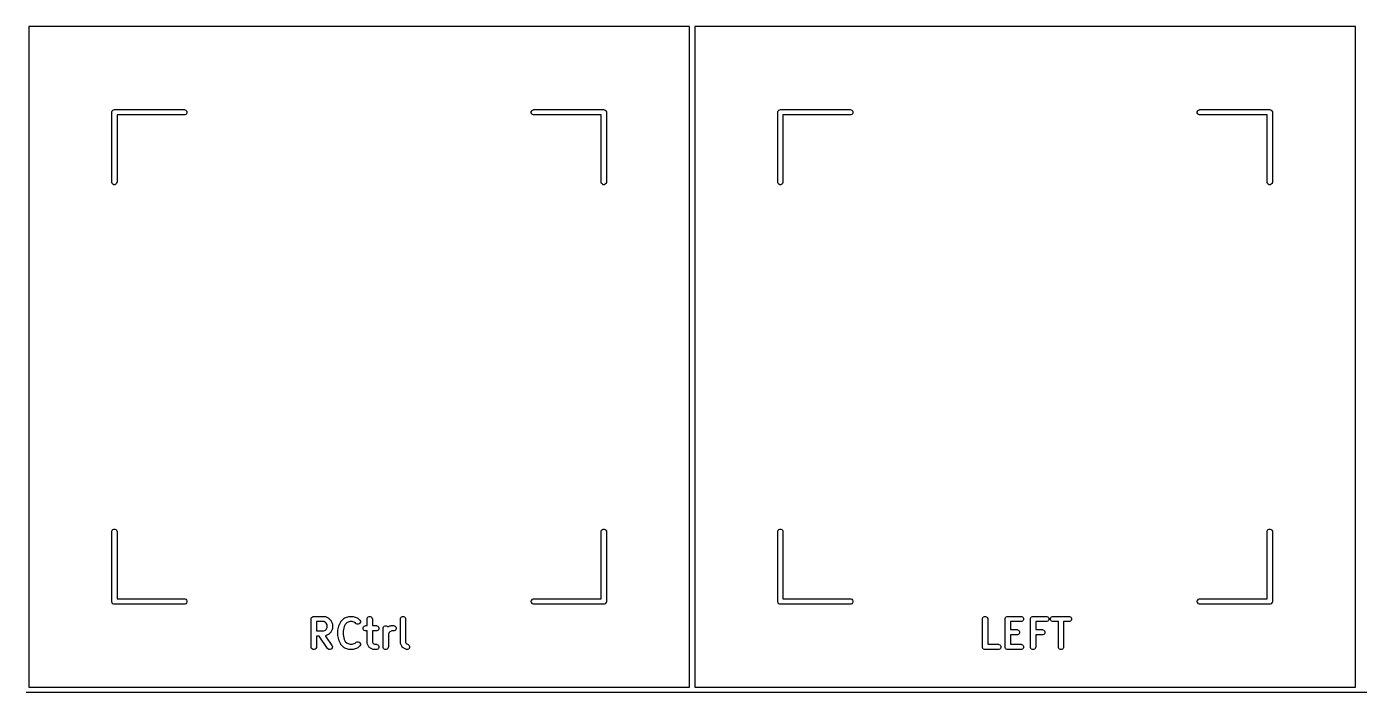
# Model space of a CAD drawing. Extents: x 48 to 353, y -180 to -61.
# Drawn here: x 277.17 to 315.29, y -179.85 to -160.8 of the extents above; entities that cross this region are included whole.
import ezdxf

# ---------------------------------------------------------------- set-up
doc = ezdxf.new("R2010")
doc.units = 0
doc.layers.add('BLACK', color=7, linetype='CONTINUOUS')

msp = doc.modelspace()

# ---------------------------------------------------------------- linework, layer by layer
at = {"layer": 'BLACK', "linetype": 'CONTINUOUS'}
for p, q in [((277.225, -160.8), (277.225, -179.7)), ((281.9125, -160.8), (277.225, -160.8)), ((296.125, -160.8), (281.9125, -160.8)), ((296.125, -179.7), (296.125, -160.8)), ((296.275, -160.8), (296.275, -179.7)), ((315.175, -160.8), (296.275, -160.8)), ((315.175, -179.7), (315.175, -160.8)), ((279.6, -163.25), (279.601441, -163.235368)), ((279.6, -165.25), (279.6, -163.25)), ((279.601441, -163.235368), (279.61264, -163.208332)), ((279.61264, -163.208332), (279.633332, -163.18764)), ((279.633332, -163.18764), (279.660368, -163.176441)), ((279.660368, -163.176441), (279.675, -163.175)), ((279.675, -163.175), (281.675, -163.175)), ((281.675, -163.325), (279.75, -163.325)), ((279.75, -163.325), (279.75, -165.25)), ((281.675, -163.175), (281.689632, -163.176441)), ((281.689632, -163.323559), (281.675, -163.325)), ((281.689632, -163.176441), (281.716668, -163.18764)), ((281.716668, -163.31236), (281.689632, -163.323559)), ((281.716668, -163.18764), (281.73736, -163.208332)), ((281.73736, -163.291668), (281.716668, -163.31236)), ((281.73736, -163.208332), (281.748559, -163.235368)), ((281.748559, -163.264632), (281.73736, -163.291668)), ((281.748559, -163.235368), (281.748559, -163.264632)), ((291.601441, -163.235368), (291.61264, -163.208332)), ((291.601441, -163.264632), (291.601441, -163.235368)), ((291.61264, -163.291668), (291.601441, -163.264632)), ((291.61264, -163.208332), (291.633332, -163.18764)), ((291.633332, -163.31236), (291.61264, -163.291668)), ((291.633332, -163.18764), (291.660368, -163.176441)), ((291.660368, -163.323559), (291.633332, -163.31236)), ((291.660368, -163.176441), (291.675, -163.175)), ((291.675, -163.325), (291.660368, -163.323559)), ((291.675, -163.175), (293.675, -163.175)), ((293.6, -163.325), (291.675, -163.325)), ((293.6, -165.25), (293.6, -163.325)), ((293.675, -163.175), (293.689632, -163.176441)), ((293.689632, -163.176441), (293.716668, -163.18764)), ((293.716668, -163.18764), (293.73736, -163.208332)), ((293.73736, -163.208332), (293.748559, -163.235368)), ((293.748559, -163.235368), (293.75, -163.25)), ((293.75, -163.25), (293.75, -165.25)), ((298.65, -163.25), (298.651441, -163.235368)), ((298.65, -165.25), (298.65, -163.25)), ((298.651441, -163.235368), (298.66264, -163.208332)), ((298.66264, -163.208332), (298.683332, -163.18764)), ((298.683332, -163.18764), (298.710368, -163.176441)), ((298.710368, -163.176441), (298.725, -163.175)), ((298.725, -163.175), (300.725, -163.175)), ((300.725, -163.325), (298.8, -163.325)), ((298.8, -163.325), (298.8, -165.25)), ((300.725, -163.175), (300.739632, -163.176441)), ((300.739632, -163.323559), (300.725, -163.325)), ((300.739632, -163.176441), (300.766668, -163.18764)), ((300.766668, -163.31236), (300.739632, -163.323559)), ((300.766668, -163.18764), (300.78736, -163.208332)), ((300.78736, -163.291668), (300.766668, -163.31236)), ((300.78736, -163.208332), (300.798559, -163.235368)), ((300.798559, -163.264632), (300.78736, -163.291668)), ((300.798559, -163.235368), (300.798559, -163.264632)), ((310.651441, -163.235368), (310.66264, -163.208332)), ((310.651441, -163.264632), (310.651441, -163.235368)), ((310.66264, -163.291668), (310.651441, -163.264632)), ((310.66264, -163.208332), (310.683332, -163.18764)), ((310.683332, -163.31236), (310.66264, -163.291668)), ((310.683332, -163.18764), (310.710368, -163.176441)), ((310.710368, -163.323559), (310.683332, -163.31236)), ((310.710368, -163.176441), (310.725, -163.175)), ((310.725, -163.325), (310.710368, -163.323559)), ((310.725, -163.175), (312.725, -163.175)), ((312.65, -163.325), (310.725, -163.325)), ((312.65, -165.25), (312.65, -163.325)), ((312.725, -163.175), (312.739632, -163.176441)), ((312.739632, -163.176441), (312.766668, -163.18764)), ((312.766668, -163.18764), (312.78736, -163.208332)), ((312.78736, -163.208332), (312.798559, -163.235368)), ((312.798559, -163.235368), (312.8, -163.25)), ((312.8, -163.25), (312.8, -165.25)), ((279.601441, -165.264632), (279.6, -165.25)), ((279.61264, -165.291668), (279.601441, -165.264632)), ((279.633332, -165.31236), (279.61264, -165.291668)), ((279.660368, -165.323559), (279.633332, -165.31236)), ((279.689632, -165.323559), (279.660368, -165.323559)), ((279.716668, -165.31236), (279.689632, -165.323559)), ((279.73736, -165.291668), (279.716668, -165.31236)), ((279.748559, -165.264632), (279.73736, -165.291668)), ((279.75, -165.25), (279.748559, -165.264632)), ((293.601441, -165.264632), (293.6, -165.25)), ((293.61264, -165.291668), (293.601441, -165.264632)), ((293.633332, -165.31236), (293.61264, -165.291668)), ((293.660368, -165.323559), (293.633332, -165.31236)), ((293.689632, -165.323559), (293.660368, -165.323559)), ((293.716668, -165.31236), (293.689632, -165.323559)), ((293.73736, -165.291668), (293.716668, -165.31236)), ((293.748559, -165.264632), (293.73736, -165.291668)), ((293.75, -165.25), (293.748559, -165.264632)), ((298.651441, -165.264632), (298.65, -165.25)), ((298.66264, -165.291668), (298.651441, -165.264632)), ((298.683332, -165.31236), (298.66264, -165.291668)), ((298.710368, -165.323559), (298.683332, -165.31236)), ((298.739632, -165.323559), (298.710368, -165.323559)), ((298.766668, -165.31236), (298.739632, -165.323559)), ((298.78736, -165.291668), (298.766668, -165.31236)), ((298.798559, -165.264632), (298.78736, -165.291668)), ((298.8, -165.25), (298.798559, -165.264632)), ((312.651441, -165.264632), (312.65, -165.25)), ((312.66264, -165.291668), (312.651441, -165.264632)), ((312.683332, -165.31236), (312.66264, -165.291668)), ((312.710368, -165.323559), (312.683332, -165.31236)), ((312.739632, -165.323559), (312.710368, -165.323559)), ((312.766668, -165.31236), (312.739632, -165.323559)), ((312.78736, -165.291668), (312.766668, -165.31236)), ((312.798559, -165.264632), (312.78736, -165.291668)), ((312.8, -165.25), (312.798559, -165.264632)), ((279.6, -175.25), (279.601441, -175.235368)), ((279.6, -177.25), (279.6, -175.25)), ((279.601441, -175.235368), (279.61264, -175.208332)), ((279.61264, -175.208332), (279.633332, -175.18764)), ((279.633332, -175.18764), (279.660368, -175.176441)), ((279.660368, -175.176441), (279.689632, -175.176441)), ((279.689632, -175.176441), (279.716668, -175.18764)), ((279.716668, -175.18764), (279.73736, -175.208332)), ((279.73736, -175.208332), (279.748559, -175.235368)), ((279.748559, -175.235368), (279.75, -175.25)), ((279.75, -175.25), (279.75, -177.175)), ((293.6, -175.25), (293.601441, -175.235368)), ((293.6, -177.175), (293.6, -175.25)), ((293.601441, -175.235368), (293.61264, -175.208332)), ((293.61264, -175.208332), (293.633332, -175.18764)), ((293.633332, -175.18764), (293.660368, -175.176441)), ((293.660368, -175.176441), (293.689632, -175.176441)), ((293.689632, -175.176441), (293.716668, -175.18764)), ((293.716668, -175.18764), (293.73736, -175.208332)), ((293.73736, -175.208332), (293.748559, -175.235368)), ((293.748559, -175.235368), (293.75, -175.25)), ((293.75, -175.25), (293.75, -177.25)), ((298.65, -175.25), (298.651441, -175.235368)), ((298.65, -177.25), (298.65, -175.25)), ((298.651441, -175.235368), (298.66264, -175.208332)), ((298.66264, -175.208332), (298.683332, -175.18764)), ((298.683332, -175.18764), (298.710368, -175.176441)), ((298.710368, -175.176441), (298.739632, -175.176441)), ((298.739632, -175.176441), (298.766668, -175.18764)), ((298.766668, -175.18764), (298.78736, -175.208332)), ((298.78736, -175.208332), (298.798559, -175.235368)), ((298.798559, -175.235368), (298.8, -175.25)), ((298.8, -175.25), (298.8, -177.175)), ((312.65, -175.25), (312.651441, -175.235368)), ((312.65, -177.175), (312.65, -175.25)), ((312.651441, -175.235368), (312.66264, -175.208332)), ((312.66264, -175.208332), (312.683332, -175.18764)), ((312.683332, -175.18764), (312.710368, -175.176441)), ((312.710368, -175.176441), (312.739632, -175.176441)), ((312.739632, -175.176441), (312.766668, -175.18764)), ((312.766668, -175.18764), (312.78736, -175.208332)), ((312.78736, -175.208332), (312.798559, -175.235368)), ((312.798559, -175.235368), (312.8, -175.25)), ((312.8, -175.25), (312.8, -177.25)), ((279.601441, -177.264632), (279.6, -177.25)), ((279.61264, -177.291668), (279.601441, -177.264632)), ((279.75, -177.175), (281.675, -177.175)), ((281.675, -177.175), (281.689632, -177.176441)), ((281.689632, -177.176441), (281.716668, -177.18764)), ((281.716668, -177.18764), (281.73736, -177.208332)), ((281.73736, -177.208332), (281.748559, -177.235368)), ((281.748559, -177.264632), (281.73736, -177.291668)), ((281.748559, -177.235368), (281.748559, -177.264632)), ((291.601441, -177.235368), (291.61264, -177.208332)), ((291.601441, -177.264632), (291.601441, -177.235368)), ((291.61264, -177.291668), (291.601441, -177.264632)), ((291.61264, -177.208332), (291.633332, -177.18764)), ((291.633332, -177.18764), (291.660368, -177.176441)), ((291.660368, -177.176441), (291.675, -177.175)), ((291.675, -177.175), (293.6, -177.175)), ((293.748559, -177.264632), (293.73736, -177.291668)), ((293.75, -177.25), (293.748559, -177.264632)), ((298.651441, -177.264632), (298.65, -177.25)), ((298.66264, -177.291668), (298.651441, -177.264632)), ((298.8, -177.175), (300.725, -177.175)), ((300.725, -177.175), (300.739632, -177.176441)), ((300.739632, -177.176441), (300.766668, -177.18764)), ((300.766668, -177.18764), (300.78736, -177.208332)), ((300.78736, -177.208332), (300.798559, -177.235368)), ((300.798559, -177.264632), (300.78736, -177.291668)), ((300.798559, -177.235368), (300.798559, -177.264632)), ((310.651441, -177.235368), (310.66264, -177.208332)), ((310.651441, -177.264632), (310.651441, -177.235368)), ((310.66264, -177.291668), (310.651441, -177.264632)), ((310.66264, -177.208332), (310.683332, -177.18764)), ((310.683332, -177.18764), (310.710368, -177.176441)), ((310.710368, -177.176441), (310.725, -177.175)), ((310.725, -177.175), (312.65, -177.175)), ((312.798559, -177.264632), (312.78736, -177.291668)), ((312.8, -177.25), (312.798559, -177.264632)), ((279.633332, -177.31236), (279.61264, -177.291668)), ((279.660368, -177.323559), (279.633332, -177.31236)), ((279.675, -177.325), (279.660368, -177.323559)), ((281.675, -177.325), (279.675, -177.325)), ((281.689632, -177.323559), (281.675, -177.325)), ((281.716668, -177.31236), (281.689632, -177.323559)), ((281.73736, -177.291668), (281.716668, -177.31236)), ((291.633332, -177.31236), (291.61264, -177.291668)), ((291.660368, -177.323559), (291.633332, -177.31236)), ((291.675, -177.325), (291.660368, -177.323559)), ((293.675, -177.325), (291.675, -177.325)), ((293.689632, -177.323559), (293.675, -177.325)), ((293.716668, -177.31236), (293.689632, -177.323559)), ((293.73736, -177.291668), (293.716668, -177.31236)), ((298.683332, -177.31236), (298.66264, -177.291668)), ((298.710368, -177.323559), (298.683332, -177.31236)), ((298.725, -177.325), (298.710368, -177.323559)), ((300.725, -177.325), (298.725, -177.325)), ((300.739632, -177.323559), (300.725, -177.325)), ((300.766668, -177.31236), (300.739632, -177.323559)), ((300.78736, -177.291668), (300.766668, -177.31236)), ((310.683332, -177.31236), (310.66264, -177.291668)), ((310.710368, -177.323559), (310.683332, -177.31236)), ((310.725, -177.325), (310.710368, -177.323559)), ((312.725, -177.325), (310.725, -177.325)), ((312.739632, -177.323559), (312.725, -177.325)), ((312.766668, -177.31236), (312.739632, -177.323559)), ((312.78736, -177.291668), (312.766668, -177.31236)), ((285.304762, -177.749795), (285.306203, -177.735163)), ((285.304762, -178.549795), (285.304762, -177.749795)), ((285.306203, -177.735163), (285.317402, -177.708127)), ((285.317402, -177.708127), (285.338094, -177.687435)), ((285.338094, -177.687435), (285.36513, -177.676236)), ((285.36513, -177.676236), (285.379762, -177.674795)), ((285.379762, -177.674795), (285.684524, -177.674795)), ((285.666819, -177.824795), (285.454762, -177.824795)), ((285.454762, -177.824795), (285.454762, -178.093842)), ((285.716287, -177.849529), (285.666819, -177.824795)), ((285.684524, -177.674795), (285.699156, -177.676236)), ((285.699156, -177.676236), (285.701645, -177.677267)), ((285.701645, -177.677267), (285.704333, -177.677458)), ((285.704333, -177.677458), (285.718065, -177.682713)), ((285.73717, -177.870412), (285.716287, -177.849529)), ((285.718065, -177.682713), (285.794255, -177.720808)), ((285.761905, -177.919881), (285.73717, -177.870412)), ((285.73717, -178.048224), (285.761905, -177.998755)), ((285.761905, -177.998755), (285.761905, -177.919881)), ((285.794255, -177.720808), (285.800554, -177.724772)), ((285.800554, -177.724772), (285.802382, -177.72553)), ((285.802382, -177.72553), (285.804438, -177.727218)), ((285.804438, -177.727218), (285.806698, -177.72864)), ((285.806698, -177.72864), (285.807997, -177.730138)), ((285.807997, -177.730138), (285.813747, -177.734857)), ((285.813747, -177.734857), (285.851842, -177.772952)), ((285.851842, -177.772952), (285.856562, -177.778704)), ((285.856562, -177.778704), (285.858058, -177.780001)), ((285.858058, -177.780001), (285.859477, -177.782255)), ((285.859477, -177.782255), (285.861169, -177.784317)), ((285.861169, -177.784317), (285.861927, -177.786147)), ((285.861927, -177.786147), (285.865891, -177.792444)), ((285.865891, -177.792444), (285.903987, -177.868634)), ((285.903987, -177.868634), (285.909242, -177.882366)), ((285.909242, -177.882366), (285.909433, -177.885055)), ((285.909433, -177.885055), (285.910464, -177.887544)), ((285.910464, -177.887544), (285.911905, -177.902176)), ((285.911905, -178.016461), (285.910464, -178.031093)), ((285.911905, -177.902176), (285.911905, -178.016461)), ((286.068905, -178.074461), (286.107001, -177.92208)), ((286.107001, -177.92208), (286.107386, -177.921)), ((286.107386, -177.921), (286.107425, -177.920462)), ((286.107425, -177.920462), (286.109749, -177.914386)), ((286.109749, -177.914386), (286.111948, -177.908235)), ((286.111948, -177.908235), (286.11227, -177.907799)), ((286.11227, -177.907799), (286.11268, -177.90673)), ((286.11268, -177.90673), (286.150775, -177.830539)), ((286.150775, -177.830539), (286.154739, -177.824239)), ((286.154739, -177.824239), (286.155497, -177.822412)), ((286.155497, -177.822412), (286.157185, -177.820355)), ((286.157185, -177.820355), (286.158607, -177.818096)), ((286.158607, -177.818096), (286.160105, -177.816796)), ((286.160105, -177.816796), (286.164824, -177.811047)), ((286.164824, -177.811047), (286.241014, -177.734857)), ((286.250526, -177.966446), (286.216666, -178.101887)), ((286.241014, -177.734857), (286.252379, -177.725529)), ((286.279496, -177.908506), (286.250526, -177.966446)), ((286.252379, -177.725529), (286.254871, -177.724496)), ((286.254871, -177.724496), (286.256905, -177.722733)), ((286.256905, -177.722733), (286.27033, -177.716739)), ((286.27033, -177.716739), (286.384616, -177.678644)), ((286.33456, -177.853442), (286.279496, -177.908506)), ((286.420503, -177.824795), (286.33456, -177.853442)), ((286.384616, -177.678644), (286.391869, -177.676994)), ((286.391869, -177.676994), (286.393701, -177.676236)), ((286.393701, -177.676236), (286.396355, -177.675974)), ((286.396355, -177.675974), (286.398953, -177.675384)), ((286.398953, -177.675384), (286.400927, -177.675524)), ((286.400927, -177.675524), (286.408333, -177.674795)), ((286.408333, -177.674795), (286.484524, -177.674795)), ((286.472354, -177.824795), (286.420503, -177.824795)), ((286.558295, -177.853442), (286.472354, -177.824795)), ((286.484524, -177.674795), (286.491929, -177.675524)), ((286.491929, -177.675524), (286.493904, -177.675384)), ((286.493904, -177.675384), (286.496501, -177.675974)), ((286.496501, -177.675974), (286.499156, -177.676236)), ((286.499156, -177.676236), (286.500987, -177.676994)), ((286.500987, -177.676994), (286.508241, -177.678644)), ((286.508241, -177.678644), (286.622526, -177.716739)), ((286.583873, -177.879019), (286.558295, -177.853442)), ((286.595238, -177.888346), (286.583873, -177.879019)), ((286.622274, -177.899544), (286.595238, -177.888346)), ((286.651537, -177.899544), (286.622274, -177.899544)), ((286.622526, -177.716739), (286.635952, -177.722733)), ((286.635952, -177.722733), (286.637987, -177.724498)), ((286.637987, -177.724498), (286.640476, -177.725529)), ((286.640476, -177.725529), (286.651841, -177.734856)), ((286.678573, -177.888345), (286.651537, -177.899544)), ((286.651841, -177.734856), (286.689937, -177.772951)), ((286.699266, -177.867652), (286.678573, -177.888345)), ((286.689937, -177.772951), (286.699265, -177.784316)), ((286.699265, -177.784316), (286.710464, -177.811352)), ((286.710464, -177.840615), (286.699266, -177.867652)), ((286.710464, -177.811352), (286.710464, -177.840615)), ((286.791917, -178.001829), (286.803116, -177.974793)), ((286.791917, -178.031093), (286.791917, -178.001829)), ((286.803116, -177.974793), (286.823808, -177.954101)), ((286.823808, -177.954101), (286.850844, -177.942902)), ((286.850844, -177.942902), (286.865476, -177.941461)), ((286.865476, -177.941461), (286.904762, -177.941461)), ((286.904762, -177.749795), (286.906203, -177.735163)), ((286.904762, -177.941461), (286.904762, -177.749795)), ((286.906203, -177.735163), (286.917402, -177.708127)), ((286.917402, -177.708127), (286.938094, -177.687435)), ((286.938094, -177.687435), (286.96513, -177.676236)), ((286.96513, -177.676236), (286.994394, -177.676236)), ((286.994394, -177.676236), (287.02143, -177.687435)), ((287.02143, -177.687435), (287.042122, -177.708127)), ((287.042122, -177.708127), (287.053321, -177.735163)), ((287.053321, -177.735163), (287.054762, -177.749795)), ((287.054762, -177.749795), (287.054762, -177.941461)), ((287.054762, -177.941461), (287.170238, -177.941461)), ((287.170238, -177.941461), (287.18487, -177.942902)), ((287.18487, -177.942902), (287.211906, -177.954101)), ((287.211906, -177.954101), (287.232598, -177.974793)), ((287.232598, -177.974793), (287.243797, -178.001829)), ((287.243797, -178.001829), (287.243797, -178.031093)), ((287.361905, -178.016461), (287.363346, -178.001829)), ((287.361905, -178.549795), (287.361905, -178.016461)), ((287.363346, -178.001829), (287.374545, -177.974793)), ((287.374545, -177.974793), (287.395237, -177.954101)), ((287.395237, -177.954101), (287.422273, -177.942902)), ((287.422273, -177.942902), (287.451537, -177.942902)), ((287.451537, -177.942902), (287.478573, -177.954101)), ((287.478573, -177.954101), (287.499265, -177.974793)), ((287.499265, -177.974793), (287.500234, -177.977134)), ((287.500234, -177.977134), (287.555744, -177.949379)), ((287.555744, -177.949379), (287.569476, -177.944124)), ((287.569476, -177.944124), (287.572165, -177.943932)), ((287.572165, -177.943932), (287.574654, -177.942902)), ((287.574654, -177.942902), (287.589286, -177.941461)), ((287.589286, -177.941461), (287.665476, -177.941461)), ((287.665476, -177.941461), (287.680108, -177.942902)), ((287.680108, -177.942902), (287.707144, -177.954101)), ((287.707144, -177.954101), (287.727836, -177.974793)), ((287.727836, -177.974793), (287.739035, -178.001829)), ((287.739035, -178.001829), (287.739035, -178.031093)), ((287.857143, -177.749795), (287.858584, -177.735163)), ((287.857143, -178.435509), (287.857143, -177.749795)), ((287.858584, -177.735163), (287.869783, -177.708127)), ((287.869783, -177.708127), (287.890475, -177.687435)), ((287.890475, -177.687435), (287.917511, -177.676236)), ((287.917511, -177.676236), (287.946775, -177.676236)), ((287.946775, -177.676236), (287.973811, -177.687435)), ((287.973811, -177.687435), (287.994503, -177.708127)), ((287.994503, -177.708127), (288.005702, -177.735163)), ((288.005702, -177.735163), (288.007143, -177.749795)), ((288.007143, -177.749795), (288.007143, -178.417804)), ((304.507143, -177.749795), (304.508584, -177.735163)), ((304.507143, -178.549795), (304.507143, -177.749795)), ((304.508584, -177.735163), (304.519783, -177.708127)), ((304.519783, -177.708127), (304.540475, -177.687435)), ((304.540475, -177.687435), (304.567511, -177.676236)), ((304.567511, -177.676236), (304.596775, -177.676236)), ((304.596775, -177.676236), (304.623811, -177.687435)), ((304.623811, -177.687435), (304.644503, -177.708127)), ((304.644503, -177.708127), (304.655702, -177.735163)), ((304.655702, -177.735163), (304.657143, -177.749795)), ((304.657143, -177.749795), (304.657143, -178.474795)), ((305.154762, -177.749795), (305.156203, -177.735163)), ((305.154762, -178.549795), (305.154762, -177.749795)), ((305.156203, -177.735163), (305.167402, -177.708127)), ((305.167402, -177.708127), (305.188094, -177.687435)), ((305.188094, -177.687435), (305.21513, -177.676236)), ((305.21513, -177.676236), (305.229762, -177.674795)), ((305.229762, -177.674795), (305.610714, -177.674795)), ((305.610714, -177.824795), (305.304762, -177.824795)), ((305.304762, -177.824795), (305.304762, -178.055747)), ((305.610714, -177.674795), (305.625346, -177.676236)), ((305.625346, -177.823354), (305.610714, -177.824795)), ((305.625346, -177.676236), (305.652382, -177.687435)), ((305.652382, -177.812155), (305.625346, -177.823354)), ((305.652382, -177.687435), (305.673074, -177.708127)), ((305.673074, -177.791463), (305.652382, -177.812155)), ((305.673074, -177.708127), (305.684273, -177.735163)), ((305.684273, -177.764427), (305.673074, -177.791463)), ((305.684273, -177.735163), (305.684273, -177.764427)), ((305.878572, -177.749795), (305.880013, -177.735163)), ((305.878572, -178.549795), (305.878572, -177.749795)), ((305.880013, -177.735163), (305.891212, -177.708127)), ((305.891212, -177.708127), (305.911904, -177.687435)), ((305.911904, -177.687435), (305.93894, -177.676236)), ((305.93894, -177.676236), (305.953572, -177.674795)), ((305.953572, -177.674795), (306.334524, -177.674795)), ((306.334524, -177.824795), (306.028572, -177.824795)), ((306.028572, -177.824795), (306.028572, -178.055747)), ((306.334524, -177.674795), (306.349156, -177.676236)), ((306.349156, -177.823354), (306.334524, -177.824795)), ((306.349156, -177.676236), (306.376192, -177.687435)), ((306.376192, -177.812155), (306.349156, -177.823354)), ((306.376192, -177.687435), (306.396884, -177.708127)), ((306.396884, -177.791463), (306.376192, -177.812155)), ((306.396884, -177.708127), (306.408083, -177.735163)), ((306.408083, -177.764427), (306.396884, -177.791463)), ((306.408083, -177.735163), (306.408083, -177.764427)), ((306.451441, -177.735163), (306.46264, -177.708127)), ((306.451441, -177.764427), (306.451441, -177.735163)), ((306.46264, -177.791463), (306.451441, -177.764427)), ((306.46264, -177.708127), (306.483332, -177.687435)), ((306.483332, -177.812155), (306.46264, -177.791463)), ((306.483332, -177.687435), (306.510368, -177.676236)), ((306.510368, -177.823354), (306.483332, -177.812155)), ((306.510368, -177.676236), (306.525, -177.674795)), ((306.525, -177.824795), (306.510368, -177.823354)), ((306.525, -177.674795), (306.982143, -177.674795)), ((306.678571, -177.824795), (306.525, -177.824795)), ((306.678571, -178.549795), (306.678571, -177.824795)), ((306.982143, -177.824795), (306.828571, -177.824795)), ((306.828571, -177.824795), (306.828571, -178.549795)), ((306.982143, -177.674795), (306.996775, -177.676236)), ((306.996775, -177.823354), (306.982143, -177.824795)), ((306.996775, -177.676236), (307.023811, -177.687435)), ((307.023811, -177.812155), (306.996775, -177.823354)), ((307.023811, -177.687435), (307.044503, -177.708127)), ((307.044503, -177.791463), (307.023811, -177.812155)), ((307.044503, -177.708127), (307.055702, -177.735163)), ((307.055702, -177.764427), (307.044503, -177.791463)), ((307.055702, -177.735163), (307.055702, -177.764427)), ((285.454762, -178.093842), (285.666819, -178.093842)), ((285.531189, -178.243842), (285.454762, -178.243842)), ((285.454762, -178.243842), (285.454762, -178.549795)), ((285.775462, -178.592804), (285.531189, -178.243842)), ((285.666819, -178.093842), (285.716287, -178.069108)), ((285.718065, -178.235924), (285.710713, -178.238737)), ((285.710713, -178.238737), (285.898347, -178.506785)), ((285.716287, -178.069108), (285.73717, -178.048224)), ((285.794255, -178.197829), (285.718065, -178.235924)), ((285.800554, -178.193864), (285.794255, -178.197829)), ((285.802382, -178.193107), (285.800554, -178.193864)), ((285.804438, -178.191418), (285.802382, -178.193107)), ((285.806698, -178.189997), (285.804438, -178.191418)), ((285.807997, -178.188498), (285.806698, -178.189997)), ((285.813747, -178.18378), (285.807997, -178.188498)), ((285.851842, -178.145685), (285.813747, -178.18378)), ((285.856562, -178.139932), (285.851842, -178.145685)), ((285.858058, -178.138636), (285.856562, -178.139932)), ((285.859477, -178.136381), (285.858058, -178.138636)), ((285.861169, -178.13432), (285.859477, -178.136381)), ((285.861927, -178.132489), (285.861169, -178.13432)), ((285.865891, -178.126193), (285.861927, -178.132489)), ((285.903987, -178.050003), (285.865891, -178.126193)), ((285.909242, -178.036271), (285.903987, -178.050003)), ((285.909433, -178.033581), (285.909242, -178.036271)), ((285.910464, -178.031093), (285.909433, -178.033581)), ((286.066666, -178.092652), (286.066917, -178.090098)), ((286.066666, -178.206938), (286.066666, -178.092652)), ((286.066917, -178.209491), (286.066666, -178.206938)), ((286.066755, -178.089006), (286.067564, -178.083531)), ((286.066917, -178.090098), (286.066755, -178.089006)), ((286.066755, -178.210584), (286.066917, -178.209491)), ((286.067564, -178.216058), (286.066755, -178.210584)), ((286.067564, -178.083531), (286.068107, -178.07802)), ((286.068107, -178.22157), (286.067564, -178.216058)), ((286.068107, -178.07802), (286.068529, -178.076999)), ((286.068529, -178.22259), (286.068107, -178.22157)), ((286.068529, -178.076999), (286.068905, -178.074461)), ((286.068905, -178.225129), (286.068529, -178.22259)), ((286.107001, -178.37751), (286.068905, -178.225129)), ((286.107386, -178.378589), (286.107001, -178.37751)), ((286.107425, -178.379128), (286.107386, -178.378589)), ((286.109749, -178.385203), (286.107425, -178.379128)), ((286.111948, -178.391355), (286.109749, -178.385203)), ((286.11227, -178.39179), (286.111948, -178.391355)), ((286.11268, -178.39286), (286.11227, -178.39179)), ((286.150775, -178.46905), (286.11268, -178.39286)), ((286.216666, -178.101887), (286.216666, -178.197702)), ((286.216666, -178.197702), (286.250526, -178.333142)), ((286.250526, -178.333142), (286.279496, -178.391082)), ((286.279496, -178.391082), (286.334561, -178.446148)), ((286.583872, -178.420571), (286.595237, -178.411243)), ((286.595237, -178.411243), (286.622274, -178.400045)), ((286.622274, -178.400045), (286.651537, -178.400045)), ((286.651537, -178.400045), (286.678573, -178.411243)), ((286.678573, -178.411243), (286.699266, -178.431936)), ((286.803116, -178.058129), (286.791917, -178.031093)), ((286.823808, -178.078821), (286.803116, -178.058129)), ((286.850844, -178.09002), (286.823808, -178.078821)), ((286.865476, -178.091461), (286.850844, -178.09002)), ((286.904762, -178.091461), (286.865476, -178.091461)), ((286.904762, -178.435509), (286.904762, -178.091461)), ((287.170238, -178.091461), (287.054762, -178.091461)), ((287.054762, -178.091461), (287.054762, -178.417804)), ((287.18487, -178.09002), (287.170238, -178.091461)), ((287.211906, -178.078821), (287.18487, -178.09002)), ((287.232598, -178.058129), (287.211906, -178.078821)), ((287.243797, -178.031093), (287.232598, -178.058129)), ((287.536639, -178.137079), (287.511905, -178.186547)), ((287.511905, -178.186547), (287.511905, -178.549795)), ((287.557522, -178.116195), (287.536639, -178.137079)), ((287.606991, -178.091461), (287.557522, -178.116195)), ((287.665476, -178.091461), (287.606991, -178.091461)), ((287.680108, -178.09002), (287.665476, -178.091461)), ((287.707144, -178.078821), (287.680108, -178.09002)), ((287.727836, -178.058129), (287.707144, -178.078821)), ((287.739035, -178.031093), (287.727836, -178.058129)), ((305.304762, -178.055747), (305.496428, -178.055747)), ((305.496428, -178.205747), (305.304762, -178.205747)), ((305.304762, -178.205747), (305.304762, -178.474795)), ((305.496428, -178.055747), (305.51106, -178.057188)), ((305.51106, -178.204306), (305.496428, -178.205747)), ((305.51106, -178.057188), (305.538096, -178.068387)), ((305.538096, -178.193107), (305.51106, -178.204306)), ((305.538096, -178.068387), (305.558788, -178.089079)), ((305.558788, -178.172415), (305.538096, -178.193107)), ((305.558788, -178.089079), (305.569987, -178.116115)), ((305.569987, -178.145379), (305.558788, -178.172415)), ((305.569987, -178.116115), (305.569987, -178.145379)), ((306.028572, -178.055747), (306.220238, -178.055747)), ((306.220238, -178.205747), (306.028572, -178.205747)), ((306.028572, -178.205747), (306.028572, -178.549795)), ((306.220238, -178.055747), (306.23487, -178.057188)), ((306.23487, -178.204306), (306.220238, -178.205747)), ((306.23487, -178.057188), (306.261906, -178.068387)), ((306.261906, -178.193107), (306.23487, -178.204306)), ((306.261906, -178.068387), (306.282598, -178.089079)), ((306.282598, -178.172415), (306.261906, -178.193107)), ((306.282598, -178.089079), (306.293797, -178.116115)), ((306.293797, -178.145379), (306.282598, -178.172415)), ((306.293797, -178.116115), (306.293797, -178.145379)), ((285.306203, -178.564427), (285.304762, -178.549795)), ((285.317402, -178.591463), (285.306203, -178.564427)), ((285.338094, -178.612155), (285.317402, -178.591463)), ((285.36513, -178.623354), (285.338094, -178.612155)), ((285.394394, -178.623354), (285.36513, -178.623354)), ((285.42143, -178.612155), (285.394394, -178.623354)), ((285.442122, -178.591463), (285.42143, -178.612155)), ((285.453321, -178.564427), (285.442122, -178.591463)), ((285.454762, -178.549795), (285.453321, -178.564427)), ((285.785034, -178.603965), (285.775462, -178.592804)), ((285.809713, -178.619692), (285.785034, -178.603965)), ((285.83853, -178.624777), (285.809713, -178.619692)), ((285.867101, -178.618448), (285.83853, -178.624777)), ((285.891075, -178.601666), (285.867101, -178.618448)), ((285.906802, -178.576987), (285.891075, -178.601666)), ((285.898347, -178.506785), (285.905558, -178.519598)), ((285.905558, -178.519598), (285.911887, -178.548169)), ((285.911887, -178.548169), (285.906802, -178.576987)), ((286.154738, -178.475346), (286.150775, -178.46905)), ((286.155496, -178.477176), (286.154738, -178.475346)), ((286.157185, -178.479234), (286.155496, -178.477176)), ((286.158607, -178.481493), (286.157185, -178.479234)), ((286.160105, -178.482792), (286.158607, -178.481493)), ((286.164824, -178.488542), (286.160105, -178.482792)), ((286.241014, -178.564733), (286.164824, -178.488542)), ((286.252379, -178.57406), (286.241014, -178.564733)), ((286.254869, -178.575091), (286.252379, -178.57406)), ((286.256905, -178.576857), (286.254869, -178.575091)), ((286.27033, -178.582851), (286.256905, -178.576857)), ((286.384616, -178.620946), (286.27033, -178.582851)), ((286.334561, -178.446148), (286.420503, -178.474795)), ((286.391869, -178.622595), (286.384616, -178.620946)), ((286.393701, -178.623354), (286.391869, -178.622595)), ((286.396355, -178.623615), (286.393701, -178.623354)), ((286.398953, -178.624206), (286.396355, -178.623615)), ((286.400927, -178.624065), (286.398953, -178.624206)), ((286.408333, -178.624795), (286.400927, -178.624065)), ((286.484524, -178.624795), (286.408333, -178.624795)), ((286.420503, -178.474795), (286.472354, -178.474795)), ((286.472354, -178.474795), (286.558295, -178.446148)), ((286.491929, -178.624065), (286.484524, -178.624795)), ((286.493904, -178.624206), (286.491929, -178.624065)), ((286.496501, -178.623615), (286.493904, -178.624206)), ((286.499156, -178.623354), (286.496501, -178.623615)), ((286.500987, -178.622595), (286.499156, -178.623354)), ((286.508241, -178.620946), (286.500987, -178.622595)), ((286.622526, -178.582851), (286.508241, -178.620946)), ((286.558295, -178.446148), (286.583872, -178.420571)), ((286.635952, -178.576857), (286.622526, -178.582851)), ((286.637988, -178.57509), (286.635952, -178.576857)), ((286.640477, -178.57406), (286.637988, -178.57509)), ((286.651842, -178.564733), (286.640477, -178.57406)), ((286.689938, -178.526637), (286.651842, -178.564733)), ((286.699266, -178.515272), (286.689938, -178.526637)), ((286.699266, -178.431936), (286.710464, -178.458972)), ((286.710464, -178.488235), (286.699266, -178.515272)), ((286.710464, -178.458972), (286.710464, -178.488235)), ((286.906203, -178.450141), (286.904762, -178.435509)), ((286.907234, -178.45263), (286.906203, -178.450141)), ((286.907425, -178.455318), (286.907234, -178.45263)), ((286.91268, -178.46905), (286.907425, -178.455318)), ((286.950775, -178.545241), (286.91268, -178.46905)), ((286.952315, -178.547688), (286.950775, -178.545241)), ((286.9527, -178.548842), (286.952315, -178.547688)), ((286.953945, -178.550278), (286.9527, -178.548842)), ((286.958607, -178.557684), (286.953945, -178.550278)), ((286.965711, -178.563845), (286.958607, -178.557684)), ((286.971873, -178.57095), (286.965711, -178.563845)), ((286.979278, -178.575611), (286.971873, -178.57095)), ((286.980715, -178.576857), (286.979278, -178.575611)), ((286.981868, -178.577241), (286.980715, -178.576857)), ((286.984316, -178.578782), (286.981868, -178.577241)), ((287.060506, -178.616877), (286.984316, -178.578782)), ((287.054762, -178.417804), (287.073758, -178.455798)), ((287.074238, -178.622132), (287.060506, -178.616877)), ((287.073758, -178.455798), (287.111752, -178.474795)), ((287.076925, -178.622322), (287.074238, -178.622132)), ((287.079415, -178.623354), (287.076925, -178.622322)), ((287.094047, -178.624795), (287.079415, -178.623354)), ((287.170238, -178.624795), (287.094047, -178.624795)), ((287.111752, -178.474795), (287.170238, -178.474795)), ((287.170238, -178.474795), (287.18487, -178.476236)), ((287.18487, -178.623354), (287.170238, -178.624795)), ((287.18487, -178.476236), (287.211906, -178.487435)), ((287.211906, -178.612155), (287.18487, -178.623354)), ((287.211906, -178.487435), (287.232598, -178.508127)), ((287.232598, -178.591463), (287.211906, -178.612155)), ((287.232598, -178.508127), (287.243797, -178.535163)), ((287.243797, -178.564427), (287.232598, -178.591463)), ((287.243797, -178.535163), (287.243797, -178.564427)), ((287.363346, -178.564427), (287.361905, -178.549795)), ((287.374545, -178.591463), (287.363346, -178.564427)), ((287.395237, -178.612155), (287.374545, -178.591463)), ((287.422273, -178.623354), (287.395237, -178.612155)), ((287.451537, -178.623354), (287.422273, -178.623354)), ((287.478573, -178.612155), (287.451537, -178.623354)), ((287.499265, -178.591463), (287.478573, -178.612155)), ((287.510464, -178.564427), (287.499265, -178.591463)), ((287.511905, -178.549795), (287.510464, -178.564427)), ((287.858584, -178.450141), (287.857143, -178.435509)), ((287.859615, -178.45263), (287.858584, -178.450141)), ((287.859806, -178.455318), (287.859615, -178.45263)), ((287.865061, -178.46905), (287.859806, -178.455318)), ((287.903156, -178.545241), (287.865061, -178.46905)), ((287.904696, -178.547688), (287.903156, -178.545241)), ((287.905081, -178.548842), (287.904696, -178.547688)), ((287.906326, -178.550278), (287.905081, -178.548842)), ((287.910988, -178.557684), (287.906326, -178.550278)), ((287.918092, -178.563845), (287.910988, -178.557684)), ((287.924254, -178.57095), (287.918092, -178.563845)), ((287.931659, -178.575611), (287.924254, -178.57095)), ((287.933096, -178.576857), (287.931659, -178.575611)), ((287.934249, -178.577241), (287.933096, -178.576857)), ((287.936697, -178.578782), (287.934249, -178.577241)), ((288.012887, -178.616877), (287.936697, -178.578782)), ((288.007143, -178.417804), (288.026139, -178.455798)), ((288.026619, -178.622132), (288.012887, -178.616877)), ((288.026139, -178.455798), (288.079969, -178.482713)), ((288.055809, -178.624206), (288.026619, -178.622132)), ((288.08357, -178.614952), (288.055809, -178.624206)), ((288.079969, -178.482713), (288.092412, -178.490545)), ((288.105678, -178.595779), (288.08357, -178.614952)), ((288.092412, -178.490545), (288.111585, -178.512653)), ((288.118765, -178.569604), (288.105678, -178.595779)), ((288.111585, -178.512653), (288.120839, -178.540414)), ((288.120839, -178.540414), (288.118765, -178.569604)), ((304.508584, -178.564427), (304.507143, -178.549795)), ((304.519783, -178.591463), (304.508584, -178.564427)), ((304.540475, -178.612155), (304.519783, -178.591463)), ((304.567511, -178.623354), (304.540475, -178.612155)), ((304.582143, -178.624795), (304.567511, -178.623354)), ((304.963095, -178.624795), (304.582143, -178.624795)), ((304.657143, -178.474795), (304.963095, -178.474795)), ((304.963095, -178.474795), (304.977727, -178.476236)), ((304.977727, -178.623354), (304.963095, -178.624795)), ((304.977727, -178.476236), (305.004763, -178.487435)), ((305.004763, -178.612155), (304.977727, -178.623354)), ((305.004763, -178.487435), (305.025455, -178.508127)), ((305.025455, -178.591463), (305.004763, -178.612155)), ((305.025455, -178.508127), (305.036654, -178.535163)), ((305.036654, -178.564427), (305.025455, -178.591463)), ((305.036654, -178.535163), (305.036654, -178.564427)), ((305.156203, -178.564427), (305.154762, -178.549795)), ((305.167402, -178.591463), (305.156203, -178.564427)), ((305.188094, -178.612155), (305.167402, -178.591463)), ((305.21513, -178.623354), (305.188094, -178.612155)), ((305.229762, -178.624795), (305.21513, -178.623354)), ((305.610714, -178.624795), (305.229762, -178.624795)), ((305.304762, -178.474795), (305.610714, -178.474795)), ((305.610714, -178.474795), (305.625346, -178.476236)), ((305.625346, -178.623354), (305.610714, -178.624795)), ((305.625346, -178.476236), (305.652382, -178.487435)), ((305.652382, -178.612155), (305.625346, -178.623354)), ((305.652382, -178.487435), (305.673074, -178.508127)), ((305.673074, -178.591463), (305.652382, -178.612155)), ((305.673074, -178.508127), (305.684273, -178.535163)), ((305.684273, -178.564427), (305.673074, -178.591463)), ((305.684273, -178.535163), (305.684273, -178.564427)), ((305.880013, -178.564427), (305.878572, -178.549795)), ((305.891212, -178.591463), (305.880013, -178.564427)), ((305.911904, -178.612155), (305.891212, -178.591463)), ((305.93894, -178.623354), (305.911904, -178.612155)), ((305.968204, -178.623354), (305.93894, -178.623354)), ((305.99524, -178.612155), (305.968204, -178.623354)), ((306.015932, -178.591463), (305.99524, -178.612155)), ((306.027131, -178.564427), (306.015932, -178.591463)), ((306.028572, -178.549795), (306.027131, -178.564427)), ((306.680012, -178.564427), (306.678571, -178.549795)), ((306.691211, -178.591463), (306.680012, -178.564427)), ((306.711903, -178.612155), (306.691211, -178.591463)), ((306.738939, -178.623354), (306.711903, -178.612155)), ((306.768203, -178.623354), (306.738939, -178.623354)), ((306.795239, -178.612155), (306.768203, -178.623354)), ((306.815931, -178.591463), (306.795239, -178.612155)), ((306.82713, -178.564427), (306.815931, -178.591463)), ((306.828571, -178.549795), (306.82713, -178.564427)), ((296.2, -179.85), (277.15, -179.85)), ((277.225, -179.7), (296.125, -179.7)), ((315.25, -179.85), (296.2, -179.85)), ((296.275, -179.7), (315.175, -179.7)), ((334.3, -179.85), (315.25, -179.85))]:
    msp.add_line(p, q, dxfattribs=at)

doc.saveas('drawing.dxf')
